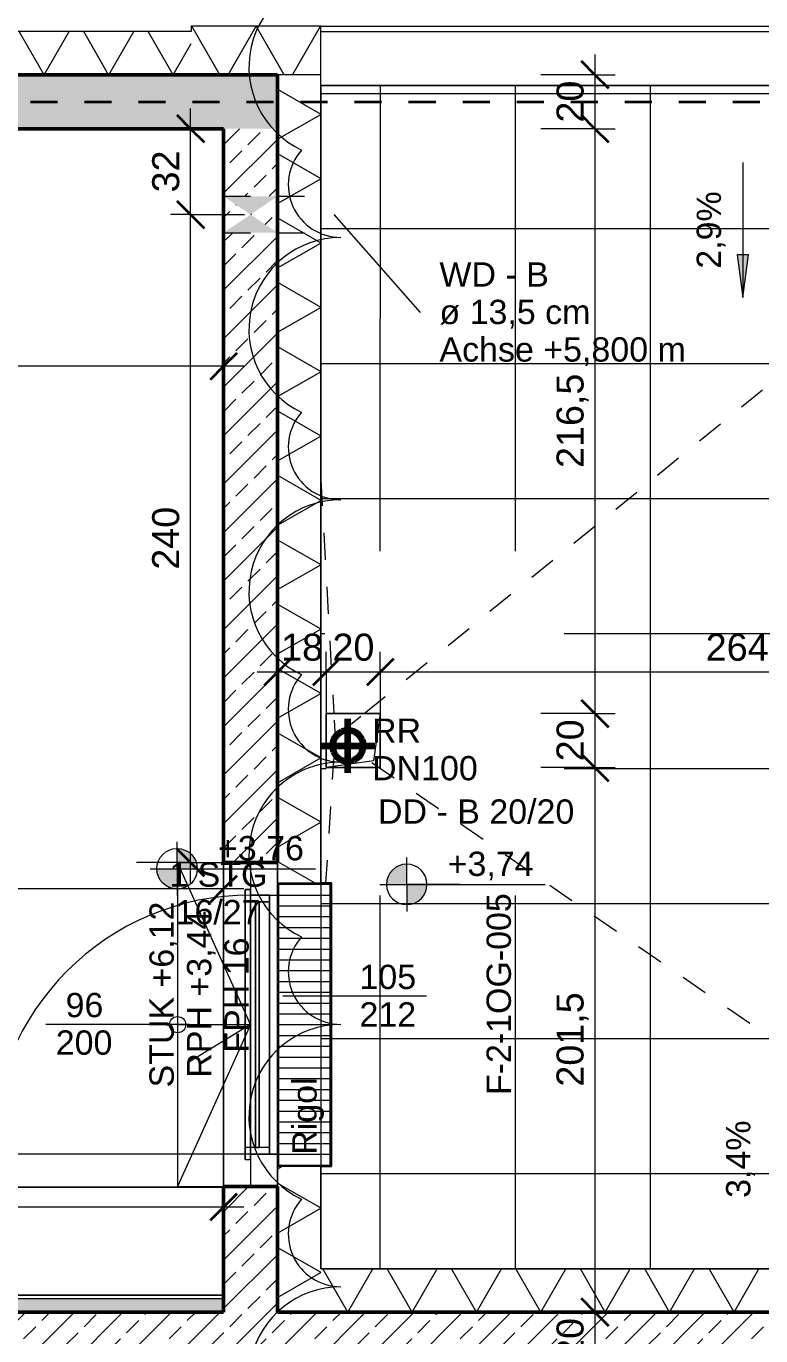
# Model space of a CAD drawing. Header units: metres. Extents: x -67.4 to -27.2, y 43.9 to 89.6.
# Drawn here: x -41.658 to -38.939, y 78.409 to 83.259 of the extents above; entities that cross this region are included whole.
import ezdxf

# ---------------------------------------------------------------- set-up
doc = ezdxf.new("R2010")
doc.units = ezdxf.units.M
for name, pattern in [('Strich Punkt Mittel', [0.015875, 0.00635, -0.004763, 0, -0.004763]), ('Verdeckt', [0.003, 0.002, -0.001]), ('Verdeckt Unten', [0.005, 0.003, -0.002])]:
    doc.linetypes.add(name, pattern=pattern)
for name, color, linetype, lineweight in [('A-DETL-GENF_', 92, 'Continuous', 13), ('A-DETL-MBND', 5, 'Continuous', 5), ('A-GLAZ-IDEN_', 152, 'Continuous', 9), ('A_2D', 7, 'Continuous', 13), ('A_Bemassung-50_', 4, 'Continuous', 9), ('A_Bemassung_', 4, 'Continuous', 9), ('A_Beschriftung_', 7, 'Continuous', 9), ('A_Decken', 8, 'Continuous', 13), ('A_Durchbruch', 7, 'Verdeckt', 5), ('A_Moebel', 6, 'Continuous', 13), ('A_Raeume_', 7, 'Continuous', 5), ('A_Raster_', 1, 'Continuous', 9), ('A_Waende', 7, 'Continuous', 13), ('G-ANNO-DIMS_', 111, 'Continuous', 9), ('G-ANNO-REVC_', 71, 'Continuous', 9), ('M-EQPM', 50, 'Continuous', 5), ('M-EQPM-IDEN_', 50, 'Continuous', 9), ('P-PIPE', 3, 'Continuous', 5), ('P-PIPE-CNTR', 3, 'Continuous', 5), ('P-PIPE-IDEN_', 2, 'Continuous', 9), ('S-STRS', 31, 'Continuous', 13), ('S-STRS-ANNO_', 31, 'Continuous', 5), ('S-STRS-IDEN_', 31, 'Continuous', 9)]:
    doc.layers.add(name, color=color, linetype=linetype, lineweight=lineweight)
doc.styles.add('Arial_2', font='arial.ttf', dxfattribs={"height": 0.09})
doc.styles.add('Arial_5', font='arial.ttf', dxfattribs={"height": 0.1})
doc.dimstyles.new('WGA-Bemaßung_4', dxfattribs={"dimscale": 0.3048, "dimtxt": 0.102026, "dimasz": 0.328084, "dimexe": 0.246063, "dimexo": 0.0625, "dimgap": 0.04101, "dimtad": 1, "dimdec": 1, "dimlfac": 100, "dimrnd": 0.5, "dimdsep": 46, "dimtxsty": 'Arial_5', "dimblk1": 'OBLIQUE', "dimblk2": 'OBLIQUE', "dimsah": 1, "dimcen": 0.09, "dimdle": 0.246063, "dimazin": 2, "dimtfac": 1, "dimtdec": 4, "dimtix": 1, "dimtmove": 0, "dimatfit": 3, "dimfxl": 0.656168, "dimfxlon": 1, "dimtvp": 1, "dimtolj": 1, "dimtzin": 0, "dimarcsym": 2})
doc.dimstyles.new('WGA-Bemaßung_5', dxfattribs={"dimscale": 0.3048, "dimtxt": 0.102026, "dimasz": 0.328084, "dimexe": 0.246063, "dimexo": 0.0625, "dimgap": 0.04101, "dimtad": 1, "dimdec": 1, "dimlfac": 100, "dimrnd": 0.5, "dimdsep": 46, "dimtxsty": 'Arial_5', "dimblk1": 'OBLIQUE', "dimblk2": 'OBLIQUE', "dimsah": 1, "dimcen": 0.09, "dimdle": 0.246063, "dimazin": 2, "dimtfac": 1, "dimtdec": 4, "dimtix": 1, "dimtmove": 0, "dimatfit": 3, "dimfxl": 0.656168, "dimfxlon": 1, "dimtvp": 1, "dimtolj": 1, "dimtzin": 0, "dimarcsym": 2})
pattern_1 = [(45, (0, 0), (-0.08980256, 0.08980256), []), (45, (0.0898, 0), (-0.08980256, 0.08980256), [0.0635, -0.03175])]

# ---------------------------------------------------------------- blocks, each defined once
blk = doc.blocks.new('HLS_Rigol - 20x8cm-9179597-263_PP_01OG_BT2')
at = {"layer": 'M-EQPM'}
h = blk.add_hatch(dxfattribs=at)
h.set_pattern_fill('FP_108', color=256, style=0, pattern_type=2)
h.set_pattern_definition([(270, (0, 0.6096), (0.04, 0), [])])
h.paths.add_polyline_path([(0, -0.095), (1.05, -0.095), (1.05, 0.095), (0, 0.095), (0, -0.06)])
for p, q in [((0, 0.1), (1.05, 0.1)), ((0, 0.1), (1.05, 0.1)), ((0, 0.097), (1.05, 0.097)), ((0, 0.095), (1.05, 0.095)), ((0, -0.095), (0, -0.06)), ((0, -0.095), (1.05, -0.095)), ((0, -0.097), (0, -0.095)), ((0, -0.095), (0, -0.1)), ((0, -0.1), (0, -0.097)), ((0, -0.097), (1.05, -0.097)), ((1.05, -0.06), (1.05, -0.095)), ((1.05, -0.1), (1.05, -0.095)), ((1.05, -0.095), (1.05, -0.097)), ((1.05, -0.097), (1.05, -0.1)), ((0, -0.1), (1.05, -0.1)), ((0, -0.1), (1.05, -0.1)), ((0, -0.1), (1.05, -0.1))]:
    blk.add_line(p, q, dxfattribs=at)
blk = doc.blocks.new('Allg_Nachströmöffnung1 - DN 135-V92-263_PP_01OG_BT2')
at = {"layer": 'A-DETL-GENF_', "linetype": 'Verdeckt', "lineweight": 5}
for points in [[(0.0575, -0.0999), (0.0575, -0.0999), (0.125, 0), (0.0575, 0.1), (0.0575, 0.0717)], [(0.125, 0), (0.1925, -0.0999), (0.1925, 0.1), (0.1794, 0.0806)]]:
    blk.add_hatch(color=256, dxfattribs=at).paths.add_polyline_path(points)
at = {"layer": 'A_Durchbruch'}
for p, q in [((0.0575, 0.1), (0.0575, -0.26)), ((0.1925, 0.1), (0.1925, -0.26))]:
    blk.add_line(p, q, dxfattribs=at)
blk = doc.blocks.new('Moeb_Schrank - Sideboard_40-11829646-263_PP_01OG_BT2')
at = {"layer": 'A_Moebel', "color": 8}
for p, q in [((1, 0.4), (0, 0.4)), ((0, 0.4), (0, 0)), ((0, 0), (0, 0.4)), ((0, 0.4), (1, 0.4)), ((1, 0.4), (1, 0)), ((1, 0), (0, 0))]:
    blk.add_line(p, q, dxfattribs=at)
blk = doc.blocks.new('Symbol_Schatten - Bodendurchbruch_Schatten-8269585-263_PP_01OG_BT2')
at = {"layer": 'A-DETL-MBND'}
for p, q in [((0.1, -0.1), (0.1, 0.1)), ((0.1, 0.1), (0.1, -0.1)), ((-0.1, -0.1), (0.1, -0.1)), ((0.1, -0.1), (-0.1, -0.1))]:
    blk.add_line(p, q, dxfattribs=at)
blk = doc.blocks.new('Symbol_Schatten - Bodendurchbruch_Schatten-V115-263_PP_01OG_BT2')
at = {"layer": 'A-DETL-MBND'}
for p, q in [((0.1, 0.1), (-0.1, 0.1)), ((-0.1, 0.1), (-0.1, -0.1)), ((-0.1, -0.1), (-0.1, 0.1)), ((-0.1, 0.1), (0.1, 0.1)), ((0.1, -0.1), (0.1, 0.1)), ((0.1, 0.1), (0.1, -0.1)), ((-0.1, -0.1), (0.1, -0.1)), ((0.1, -0.1), (-0.1, -0.1))]:
    blk.add_line(p, q, dxfattribs=at)
blk = doc.blocks.new('Symbol_Schatten_Verdeckt_unten - Bodendurchbruch_Schatten_Verdeckt_unten-8269587-263_PP_01OG_BT2')
at = {"layer": 'A-DETL-MBND'}
for p, q in [((-0.1, -0.1), (-0.1, 0.1)), ((-0.1, 0.1), (0.1, 0.1)), ((-0.075, 0.075), (0.1, 0.1)), ((-0.1, -0.1), (-0.075, 0.075))]:
    blk.add_line(p, q, dxfattribs=at)
blk = doc.blocks.new('Fens_Tuer_1tlg - DK_SL_1200x2680_Terrasentür-Stufe NEU BT1-11829917-263_PP_01OG_BT2')
at = {"layer": 'A_2D', "lineweight": 5}
for p, q in [((-0.525, 0.26), (0.525, 0.26)), ((-0.6, 0.1), (0.6, 0.1)), ((0.6, 0.1), (-0.6, 0.1)), ((-0.6, 0.1), (-0.6, -0.1)), ((-0.6, -0.1), (-0.6, 0.1)), ((-0.48, 0.1), (-0.6, 0.1)), ((-0.6, 0.1), (-0.6, 0)), ((0.6, 0.1), (-0.6, 0.1)), ((-0.6, 0), (-0.6, 0.1)), ((-0.48, 0), (-0.48, 0.1)), ((-0.48, 0.1), (0.48, 0.1)), ((-0.48, 0), (-0.48, 0.1)), ((0.6, 0.1), (0.48, 0.1)), ((0.48, 0.1), (0.48, 0)), ((0.48, 0), (0.48, 0.1)), ((0.6, -0.1), (0.6, 0.1)), ((0.6, 0.1), (0.6, -0.1)), ((0.6, 0), (0.6, 0.1)), ((0.6, 0), (0.6, 0.1)), ((-0.455, 0.07), (-0.48, 0.07)), ((-0.48, 0.07), (-0.48, 0)), ((-0.48, 0.07), (0.48, 0.07)), ((-0.48, 0), (-0.48, 0.07)), ((-0.455, -0.02), (-0.455, 0.07)), ((0.455, 0.07), (-0.455, 0.07)), ((-0.455, 0.07), (-0.455, -0.02)), ((0.455, 0.07), (0.455, -0.02)), ((0.48, 0.07), (0.455, 0.07)), ((0.455, 0.07), (0.455, -0.02)), ((0.48, 0), (0.48, 0.07)), ((0.48, 0), (0.48, 0.07)), ((0.455, 0.032), (-0.455, 0.032)), ((-0.455, 0.032), (-0.455, 0.018)), ((-0.455, 0.018), (-0.455, 0.032)), ((-0.455, 0.032), (0.455, 0.032)), ((-0.455, 0.018), (0.455, 0.018)), ((0.455, 0.018), (-0.455, 0.018)), ((0.455, 0.018), (0.455, 0.032)), ((0.455, 0.032), (0.455, 0.018)), ((-0.6, 0), (-0.48, 0)), ((-0.6, 0), (0.6, 0)), ((-0.48, 0), (-0.5, 0)), ((-0.5, 0), (-0.5, -0.02)), ((-0.5, -0.02), (-0.5, 0)), ((-0.5, 0), (0.5, 0)), ((-0.5, -0.02), (-0.455, -0.02)), ((0.5, -0.02), (-0.5, -0.02)), ((0.48, 0), (-0.48, 0)), ((0.48, 0), (-0.48, 0)), ((-0.455, -0.02), (0.455, -0.02)), ((0.455, -0.02), (0.5, -0.02)), ((0.48, 0), (0.48, -0.96)), ((0.5, 0), (0.48, 0)), ((0.48, 0), (0.6, 0)), ((0.5, -0.02), (0.5, 0)), ((0.5, -0.02), (0.5, 0)), ((-0.6, -0.1), (0.6, -0.1)), ((-0.6, -0.1), (0.6, -0.1)), ((-0.6, -0.1), (0.6, -0.1))]:
    blk.add_line(p, q, dxfattribs=at)
blk.add_arc((0.48, 0), 0.96, 180, 270, dxfattribs=at)
blk = doc.blocks.new('Höhenkoten - 018-55641-263_PP_01OG_BT2')
at = {"layer": 'G-ANNO-DIMS_'}
h = blk.add_hatch(color=256, dxfattribs=at)
edge = h.paths.add_edge_path()
edge.add_line((0, 0), (0, 0.0015))
edge.add_arc((0, 0), 0.0015, 0, 90, ccw=False)
edge.add_line((0.0015, 0), (0, 0))
h = blk.add_hatch(color=256, dxfattribs=at)
edge = h.paths.add_edge_path()
edge.add_line((0, 0), (0, -0.0015))
edge.add_arc((0, 0), 0.0015, 180, 270, ccw=False)
edge.add_line((-0.0015, 0), (0, 0))
for p, q in [((0, 0), (0, 0.002)), ((-0.002, 0), (0.010242, 0)), ((0, 0), (0, -0.002))]:
    blk.add_line(p, q, dxfattribs=at)
blk.add_circle((0, 0), 0.0015, dxfattribs=at)
blk = doc.blocks.new('BS_Fens_PP - rechts-2843221-263_PP_01OG_BT2')
at = {"layer": 'A-GLAZ-IDEN_'}
blk.add_line((0, 0.000124), (0, -0.010513), dxfattribs=at)
blk = doc.blocks.new('DIMBLOCK472-263_PP_01OG_BT2')
at = {"layer": 'A_Bemassung-50_', "transparency": 16777216}
for p, q in [((-45.2281, 78.8859), (-45.2281, 78.9609)), ((-40.9281, 78.8857), (-40.9281, 78.9607)), ((-40.8531, 78.8857), (-45.2281, 78.8859)), ((-45.2281, 78.8859), (-45.2281, 78.6859)), ((-40.9281, 78.8857), (-40.9281, 78.6857))]:
    blk.add_line(p, q, dxfattribs=at)
at = {"layer": 'A_Bemassung-50_', "lineweight": 35, "transparency": 16777216}
for p, q in [((-45.2281, 78.8859), (-45.1781, 78.9359)), ((-40.9281, 78.8857), (-40.8781, 78.9357)), ((-45.2281, 78.8859), (-45.2781, 78.8359)), ((-40.9281, 78.8857), (-40.9781, 78.8357))]:
    blk.add_line(p, q, dxfattribs=at)
at = {"layer": 'A_Bemassung-50_', "color": 0, "transparency": 16777216, "insert": (-43.1934, 79.0281), "char_height": 0.1, "width": 0.276883, "attachment_point": 1, "rotation": 359.9983, "line_spacing_factor": 0.941778, "style": 'Arial_5'}
blk.add_mtext('430', dxfattribs=at)
blk = doc.blocks.new('_Oblique')
at = {"color": 0, "linetype": 'ByBlock', "lineweight": -2}
blk.add_line((-0.5, -0.5), (0.5, 0.5), dxfattribs=at)
blk = doc.blocks.new('DIMBLOCK478-263_PP_01OG_BT2')
at = {"layer": 'A_Bemassung-50_', "transparency": 16777216}
for p, q in [((-47.653, 82.0003), (-47.653, 82.0753)), ((-40.928, 82.0001), (-40.928, 82.0751)), ((-40.853, 82.0001), (-47.653, 82.0003)), ((-47.653, 82.0003), (-47.653, 81.8003)), ((-40.928, 82.0001), (-40.928, 81.8001))]:
    blk.add_line(p, q, dxfattribs=at)
at = {"layer": 'A_Bemassung-50_', "lineweight": 35, "transparency": 16777216}
for p, q in [((-47.653, 82.0003), (-47.603, 82.0503)), ((-40.928, 82.0001), (-40.878, 82.0501)), ((-47.653, 82.0003), (-47.703, 81.9503)), ((-40.928, 82.0001), (-40.978, 81.9501))]:
    blk.add_line(p, q, dxfattribs=at)
at = {"layer": 'A_Bemassung-50_', "color": 0, "transparency": 16777216, "insert": (-44.4639, 82.1426), "char_height": 0.1, "width": 0.416266, "attachment_point": 1, "rotation": 359.9983, "line_spacing_factor": 0.941778, "style": 'Arial_5'}
blk.add_mtext('672,5', dxfattribs=at)
blk = doc.blocks.new('DIMBLOCK526-263_PP_01OG_BT2')
at = {"layer": 'A_Bemassung-50_', "transparency": 16777216}
for p, q in [((-47.553, 80.0644), (-47.553, 80.1394)), ((-40.928, 80.0642), (-40.928, 80.1392)), ((-40.853, 80.0642), (-47.553, 80.0644)), ((-47.553, 80.0644), (-47.553, 79.8644)), ((-40.928, 80.0642), (-40.928, 79.8642))]:
    blk.add_line(p, q, dxfattribs=at)
at = {"layer": 'A_Bemassung-50_', "lineweight": 35, "transparency": 16777216}
for p, q in [((-47.553, 80.0644), (-47.503, 80.1144)), ((-40.928, 80.0642), (-40.878, 80.1142)), ((-47.553, 80.0644), (-47.603, 80.0144)), ((-40.928, 80.0642), (-40.978, 80.0142))]:
    blk.add_line(p, q, dxfattribs=at)
at = {"layer": 'A_Bemassung-50_', "color": 0, "transparency": 16777216, "insert": (-44.414, 80.2067), "char_height": 0.1, "width": 0.416266, "attachment_point": 1, "rotation": 359.9983, "line_spacing_factor": 0.941778, "style": 'Arial_5'}
blk.add_mtext('662,5', dxfattribs=at)
blk = doc.blocks.new('BS_Fens_Tuer - rechts-7645934-263_PP_01OG_BT2')
at = {"layer": 'A-GLAZ-IDEN_'}
blk.add_line((0, 0.000124), (0, -0.010513), dxfattribs=at)
blk = doc.blocks.new('DIMBLOCK680-263_PP_01OG_BT2')
at = {"layer": 'A_Bemassung-50_', "lineweight": 35, "transparency": 16777216}
for p, q in [((-41.0499, 82.562), (-41.0999, 82.612)), ((-41.0499, 82.562), (-40.9999, 82.512)), ((-41.05, 80.1614), (-41.1, 80.2114)), ((-41.05, 80.1614), (-41, 80.1114))]:
    blk.add_line(p, q, dxfattribs=at)
at = {"layer": 'A_Bemassung-50_', "transparency": 16777216}
for p, q in [((-41.0499, 82.562), (-41.1249, 82.562)), ((-41.05, 80.0864), (-41.0499, 82.562)), ((-41.0499, 82.562), (-40.8499, 82.562)), ((-41.05, 80.1614), (-41.25, 80.1614)), ((-41.05, 80.1614), (-40.975, 80.1614))]:
    blk.add_line(p, q, dxfattribs=at)
at = {"layer": 'A_Bemassung-50_', "color": 0, "transparency": 16777216, "insert": (-41.1923, 81.2463), "char_height": 0.1, "width": 0.276883, "attachment_point": 1, "rotation": 90, "line_spacing_factor": 0.941778, "style": 'Arial_5'}
blk.add_mtext('240', dxfattribs=at)
blk = doc.blocks.new('DIMBLOCK681-263_PP_01OG_BT2')
at = {"layer": 'A_Bemassung-50_', "transparency": 16777216}
for p, q in [((-41.0499, 82.562), (-41.0499, 82.9545)), ((-41.0499, 82.8795), (-41.2499, 82.8795)), ((-41.0499, 82.8795), (-40.9749, 82.8795)), ((-41.0499, 82.562), (-41.1249, 82.562)), ((-41.0499, 82.562), (-40.8499, 82.562))]:
    blk.add_line(p, q, dxfattribs=at)
at = {"layer": 'A_Bemassung-50_', "lineweight": 35, "transparency": 16777216}
for p, q in [((-41.0499, 82.8795), (-41.0999, 82.9295)), ((-41.0499, 82.8795), (-40.9999, 82.8295)), ((-41.0499, 82.562), (-41.0999, 82.612)), ((-41.0499, 82.562), (-40.9999, 82.512))]:
    blk.add_line(p, q, dxfattribs=at)
at = {"layer": 'A_Bemassung-50_', "color": 0, "transparency": 16777216, "insert": (-41.1922, 82.6438), "char_height": 0.1, "width": 0.184588, "attachment_point": 1, "rotation": 90, "line_spacing_factor": 0.941778, "style": 'Arial_5'}
blk.add_mtext('32', dxfattribs=at)
blk = doc.blocks.new('DIMBLOCK737-263_PP_01OG_BT2')
at = {"layer": 'A_Bemassung-50_', "transparency": 16777216}
for p, q in [((-39.5531, 83.1545), (-39.5531, 82.8795)), ((-39.5531, 83.0795), (-39.7531, 83.0795)), ((-39.5531, 83.0795), (-39.4781, 83.0795)), ((-39.5531, 82.8795), (-39.7531, 82.8795)), ((-39.5531, 82.8795), (-39.4781, 82.8795))]:
    blk.add_line(p, q, dxfattribs=at)
at = {"layer": 'A_Bemassung-50_', "lineweight": 35, "transparency": 16777216}
for p, q in [((-39.5531, 83.0795), (-39.6031, 83.1295)), ((-39.5531, 83.0795), (-39.5031, 83.0295)), ((-39.5531, 82.8795), (-39.6031, 82.9295)), ((-39.5531, 82.8795), (-39.5031, 82.8295))]:
    blk.add_line(p, q, dxfattribs=at)
at = {"layer": 'A_Bemassung-50_', "color": 0, "transparency": 16777216, "insert": (-39.6954, 82.9025), "char_height": 0.1, "width": 0.184588, "attachment_point": 1, "rotation": 90, "line_spacing_factor": 0.941778, "style": 'Arial_5'}
blk.add_mtext('20', dxfattribs=at)
blk = doc.blocks.new('DIMBLOCK738-263_PP_01OG_BT2')
at = {"layer": 'A_Bemassung-50_', "lineweight": 35, "transparency": 16777216}
for p, q in [((-39.5531, 82.8795), (-39.6031, 82.9295)), ((-39.5531, 82.8795), (-39.5031, 82.8295)), ((-39.5531, 80.7137), (-39.6031, 80.7637)), ((-39.5531, 80.7137), (-39.5031, 80.6637))]:
    blk.add_line(p, q, dxfattribs=at)
at = {"layer": 'A_Bemassung-50_', "transparency": 16777216}
for p, q in [((-39.5531, 82.8795), (-39.7531, 82.8795)), ((-39.5531, 82.8795), (-39.5531, 80.7137)), ((-39.5531, 82.8795), (-39.4781, 82.8795)), ((-39.5531, 80.7137), (-39.7531, 80.7137)), ((-39.5531, 80.7137), (-39.4781, 80.7137))]:
    blk.add_line(p, q, dxfattribs=at)
at = {"layer": 'A_Bemassung-50_', "color": 0, "transparency": 16777216, "insert": (-39.6954, 81.6231), "char_height": 0.1, "width": 0.416266, "attachment_point": 1, "rotation": 90, "line_spacing_factor": 0.941778, "style": 'Arial_5'}
blk.add_mtext('216,5', dxfattribs=at)
blk = doc.blocks.new('DIMBLOCK739-263_PP_01OG_BT2')
at = {"layer": 'A_Bemassung-50_', "lineweight": 35, "transparency": 16777216}
for p, q in [((-39.5531, 80.7137), (-39.6031, 80.7637)), ((-39.5531, 80.7137), (-39.5031, 80.6637)), ((-39.5531, 80.5137), (-39.6031, 80.5637)), ((-39.5531, 80.5137), (-39.5031, 80.4637))]:
    blk.add_line(p, q, dxfattribs=at)
at = {"layer": 'A_Bemassung-50_', "transparency": 16777216}
for p, q in [((-39.5531, 80.7137), (-39.7531, 80.7137)), ((-39.5531, 80.7137), (-39.5531, 80.5137)), ((-39.5531, 80.7137), (-39.4781, 80.7137)), ((-39.5531, 80.5137), (-39.7531, 80.5137)), ((-39.5531, 80.5137), (-39.4781, 80.5137))]:
    blk.add_line(p, q, dxfattribs=at)
at = {"layer": 'A_Bemassung-50_', "color": 0, "transparency": 16777216, "insert": (-39.6955, 80.5367), "char_height": 0.1, "width": 0.184588, "attachment_point": 1, "rotation": 90, "line_spacing_factor": 0.941778, "style": 'Arial_5'}
blk.add_mtext('20', dxfattribs=at)
blk = doc.blocks.new('DIMBLOCK740-263_PP_01OG_BT2')
at = {"layer": 'A_Bemassung-50_', "lineweight": 35, "transparency": 16777216}
for p, q in [((-39.5531, 80.5137), (-39.6031, 80.5637)), ((-39.5531, 80.5137), (-39.5031, 80.4637)), ((-39.5532, 78.4964), (-39.6032, 78.5464)), ((-39.5532, 78.4964), (-39.5032, 78.4463))]:
    blk.add_line(p, q, dxfattribs=at)
at = {"layer": 'A_Bemassung-50_', "transparency": 16777216}
for p, q in [((-39.5531, 80.5137), (-39.7531, 80.5137)), ((-39.5531, 80.5137), (-39.5532, 78.4964)), ((-39.5531, 80.5137), (-39.4781, 80.5137)), ((-39.5532, 78.4964), (-39.6282, 78.4964)), ((-39.5532, 78.4964), (-39.3532, 78.4963))]:
    blk.add_line(p, q, dxfattribs=at)
at = {"layer": 'A_Bemassung-50_', "color": 0, "transparency": 16777216, "insert": (-39.6955, 79.3316), "char_height": 0.1, "width": 0.416266, "attachment_point": 1, "rotation": 90, "line_spacing_factor": 0.941778, "style": 'Arial_5'}
blk.add_mtext('201,5', dxfattribs=at)
blk = doc.blocks.new('DIMBLOCK741-263_PP_01OG_BT2')
at = {"layer": 'A_Bemassung-50_', "lineweight": 35, "transparency": 16777216}
for p, q in [((-39.5532, 78.4964), (-39.6032, 78.5464)), ((-39.5532, 78.4964), (-39.5032, 78.4463)), ((-39.5532, 78.2964), (-39.6032, 78.3464)), ((-39.5532, 78.2964), (-39.5032, 78.2463))]:
    blk.add_line(p, q, dxfattribs=at)
at = {"layer": 'A_Bemassung-50_', "transparency": 16777216}
for p, q in [((-39.5532, 78.4964), (-39.6282, 78.4964)), ((-39.5532, 78.4964), (-39.5532, 78.2214)), ((-39.5532, 78.4964), (-39.3532, 78.4963)), ((-39.5532, 78.2964), (-39.6282, 78.2964)), ((-39.5532, 78.2964), (-39.3532, 78.2963))]:
    blk.add_line(p, q, dxfattribs=at)
at = {"layer": 'A_Bemassung-50_', "color": 0, "transparency": 16777216, "insert": (-39.6955, 78.3194), "char_height": 0.1, "width": 0.184588, "attachment_point": 1, "rotation": 90, "line_spacing_factor": 0.941778, "style": 'Arial_5'}
blk.add_mtext('20', dxfattribs=at)
blk = doc.blocks.new('DIMBLOCK743-263_PP_01OG_BT2')
at = {"layer": 'A_Bemassung-50_', "transparency": 16777216}
for p, q in [((-40.348, 80.867), (-40.348, 80.942)), ((-37.708, 80.867), (-37.708, 80.942)), ((-37.708, 80.867), (-40.348, 80.867)), ((-40.348, 80.867), (-40.348, 80.667)), ((-37.708, 80.867), (-37.708, 80.667))]:
    blk.add_line(p, q, dxfattribs=at)
at = {"layer": 'A_Bemassung-50_', "lineweight": 35, "transparency": 16777216}
for p, q in [((-40.348, 80.867), (-40.298, 80.917)), ((-37.708, 80.867), (-37.658, 80.917)), ((-40.348, 80.867), (-40.398, 80.817)), ((-37.708, 80.867), (-37.758, 80.817))]:
    blk.add_line(p, q, dxfattribs=at)
at = {"layer": 'A_Bemassung-50_', "color": 0, "transparency": 16777216, "insert": (-39.1434, 81.0093), "char_height": 0.1, "width": 0.276883, "attachment_point": 1, "rotation": 359.9983, "line_spacing_factor": 0.941778, "style": 'Arial_5'}
blk.add_mtext('264', dxfattribs=at)
blk = doc.blocks.new('DIMBLOCK744-263_PP_01OG_BT2')
at = {"layer": 'A_Bemassung-50_', "transparency": 16777216}
for p, q in [((-40.548, 80.867), (-40.548, 80.942)), ((-40.348, 80.867), (-40.348, 80.942)), ((-40.348, 80.867), (-40.548, 80.867)), ((-40.548, 80.867), (-40.548, 80.667)), ((-40.348, 80.867), (-40.348, 80.667))]:
    blk.add_line(p, q, dxfattribs=at)
at = {"layer": 'A_Bemassung-50_', "lineweight": 35, "transparency": 16777216}
for p, q in [((-40.548, 80.867), (-40.498, 80.917)), ((-40.348, 80.867), (-40.298, 80.917)), ((-40.548, 80.867), (-40.598, 80.817)), ((-40.348, 80.867), (-40.398, 80.817))]:
    blk.add_line(p, q, dxfattribs=at)
at = {"layer": 'A_Bemassung-50_', "color": 0, "transparency": 16777216, "insert": (-40.5249, 81.0094), "char_height": 0.1, "width": 0.184588, "attachment_point": 1, "rotation": 359.9983, "line_spacing_factor": 0.941778, "style": 'Arial_5'}
blk.add_mtext('20', dxfattribs=at)
blk = doc.blocks.new('DIMBLOCK745-263_PP_01OG_BT2')
at = {"layer": 'A_Bemassung-50_', "transparency": 16777216}
for p, q in [((-40.728, 80.8671), (-40.728, 80.9421)), ((-40.548, 80.867), (-40.548, 80.942)), ((-40.548, 80.867), (-40.803, 80.8671)), ((-40.728, 80.8671), (-40.728, 80.6671)), ((-40.548, 80.867), (-40.548, 80.667))]:
    blk.add_line(p, q, dxfattribs=at)
at = {"layer": 'A_Bemassung-50_', "lineweight": 35, "transparency": 16777216}
for p, q in [((-40.728, 80.8671), (-40.678, 80.9171)), ((-40.548, 80.867), (-40.498, 80.917)), ((-40.728, 80.8671), (-40.778, 80.8171)), ((-40.548, 80.867), (-40.598, 80.817))]:
    blk.add_line(p, q, dxfattribs=at)
at = {"layer": 'A_Bemassung-50_', "color": 0, "transparency": 16777216, "insert": (-40.7149, 81.0094), "char_height": 0.1, "width": 0.184588, "attachment_point": 1, "rotation": 359.9983, "line_spacing_factor": 0.941778, "style": 'Arial_5'}
blk.add_mtext('18', dxfattribs=at)
blk = doc.blocks.new('Family - ___-11916824-263_PP_01OG_BT2')
at = {"layer": 'G-ANNO-REVC_'}
for centre, radius, start, end in [((-5.3819, 92.292), 0.34, 67.36, 222.1512), ((-5.5502, 91.8885), 0.1943, 115.5497, 247.36), ((-5.7559, 91.3953), 0.34, 67.36, 222.1512), ((-5.9242, 90.9918), 0.1943, 115.5497, 247.36), ((-6.1299, 90.4986), 0.34, 67.36, 222.1512), ((-6.2982, 90.0951), 0.1943, 115.5497, 247.36), ((-6.5039, 89.6019), 0.34, 67.36, 222.1512), ((-6.6722, 89.1984), 0.1943, 115.5497, 247.36), ((-6.8779, 88.7052), 0.34, 67.36, 222.1512), ((-7.0462, 88.3017), 0.1943, 115.5497, 247.36), ((-7.2519, 87.8085), 0.34, 67.36, 222.1512)]:
    blk.add_arc(centre, radius, start, end, dxfattribs=at)

msp = doc.modelspace()

# ---------------------------------------------------------------- hatches: boundary and pattern name
at = {"layer": 'A-DETL-GENF_', "lineweight": 5}
h = msp.add_hatch(dxfattribs=at)
h.set_pattern_fill('FP_171', color=252, style=0, pattern_type=2)
h.set_pattern_definition([(89.998, (-85.848, 81.011), (-0.5, 1.75e-05), []), (179.998, (-85.848, 81.011), (-1.75e-05, -0.5), [])])
h.paths.add_polyline_path([(-39.8588, 49.7116), (-37.5089, 50.7195), (-37.5089, 55.4685), (-39.8586, 55.4685), (-39.8588, 49.9276)])
h.paths.add_polyline_path([(-39.8188, 51.9106), (-39.8187, 52.6771), (-39.6387, 52.6771), (-39.6387, 52.8771), (-39.8137, 52.8521), (-39.8387, 52.6771), (-39.8387, 52.8771), (-39.8189, 52.8771), (-39.8187, 53.5852), (-39.8157, 53.5361), (-39.7277, 53.6097), (-39.7318, 53.5335), (-38.9868, 53.5335), (-38.9868, 53.1739), (-39.1244, 53.1739), (-39.1244, 52.2084), (-39.8187, 51.9106)])
h.paths.add_polyline_path([(-39.8187, 55.1535), (-39.8187, 55.1535), (-39.8187, 55.3877)])
h.paths.add_polyline_path([(-35.4186, 59.5384), (-35.4186, 59.5384), (-35.644, 59.5384)])
h.paths.add_polyline_path([(-37.2796, 59.6652), (-37.2647, 59.6652), (-37.2503, 59.6691), (-37.2374, 59.6766), (-37.2268, 59.6872), (-37.2194, 59.7001), (-37.2156, 59.7146), (-37.2156, 59.7295), (-37.2195, 59.7439), (-37.227, 59.7568), (-37.2376, 59.7673), (-37.2505, 59.7747), (-37.265, 59.7786), (-37.2799, 59.7785), (-37.2943, 59.7746), (-37.3086, 59.7657), (-37.3177, 59.7566), (-37.3251, 59.7436), (-37.329, 59.7292), (-37.3286, 59.7133), (-37.325, 59.6999), (-37.3175, 59.687), (-37.307, 59.6765), (-37.294, 59.669)])
h.paths.add_polyline_path([(-37.3086, 60.5211), (-37.3086, 62.1411), (-37.3486, 62.1411), (-37.3486, 60.5211), (-37.3116, 60.5211)])
h.paths.add_polyline_path([(-52.7485, 64.3116), (-52.7483, 71.7218), (-54.3483, 71.7219), (-54.3485, 64.3116), (-52.7684, 64.3116)])
h.paths.add_polyline_path([(-35.4184, 66.3384), (-35.4184, 66.3384), (-35.644, 66.3384)])
h.paths.add_polyline_path([(-37.2813, 66.4329), (-37.2664, 66.433), (-37.252, 66.4368), (-37.2381, 66.4453), (-37.2285, 66.4549), (-37.2211, 66.4679), (-37.2173, 66.4823), (-37.2176, 66.4982), (-37.2212, 66.5116), (-37.2287, 66.5245), (-37.2393, 66.535), (-37.2522, 66.5424), (-37.2666, 66.5463), (-37.2816, 66.5462), (-37.296, 66.5423), (-37.3089, 66.5348), (-37.3194, 66.5243), (-37.3268, 66.5113), (-37.3306, 66.4969), (-37.3306, 66.482), (-37.3267, 66.4676), (-37.3192, 66.4547), (-37.3084, 66.444), (-37.2957, 66.4367), (-37.2867, 66.4344)])
h.paths.add_polyline_path([(-52.7484, 66.6449), (-52.7503, 66.6744), (-53.2979, 66.6744), (-53.2506, 66.8083), (-53.3468, 66.8083), (-53.2979, 66.9628), (-53.2978, 67.9718), (-52.7503, 67.9718), (-52.7503, 67.4575), (-52.7484, 67.4575), (-52.7484, 66.8083)])
h.paths.add_polyline_path([(-37.3084, 67.4037), (-37.3084, 69.0237), (-37.3484, 69.0237), (-37.3483, 67.4037), (-37.3114, 67.4037)])
h.paths.add_polyline_path([(-52.7503, 68.0518), (-52.7684, 68.0519), (-52.7684, 68.2027), (-52.9434, 68.1777), (-52.9614, 68.0518), (-53.2978, 68.0519), (-53.2978, 69.3198), (-52.7502, 69.3198), (-52.7503, 68.0519)])
h.paths.add_polyline_path([(-35.4182, 72.6384), (-35.4182, 72.6384), (-35.644, 72.6384)])
h.paths.add_polyline_path([(-37.2797, 73.3336), (-37.2647, 73.3336), (-37.2503, 73.3375), (-37.2374, 73.345), (-37.2269, 73.3556), (-37.2195, 73.3685), (-37.2157, 73.383), (-37.2157, 73.3979), (-37.2196, 73.4123), (-37.2271, 73.4252), (-37.2377, 73.4357), (-37.2506, 73.4431), (-37.265, 73.447), (-37.2799, 73.4469), (-37.2943, 73.443), (-37.3082, 73.4346), (-37.3178, 73.425), (-37.3252, 73.412), (-37.329, 73.3976), (-37.329, 73.3827), (-37.3251, 73.3683), (-37.3176, 73.3554), (-37.307, 73.3449), (-37.2941, 73.3374)])
h.paths.add_polyline_path([(-37.3082, 73.6624), (-37.3082, 74.7124), (-37.3482, 74.7124), (-37.3481, 73.6624), (-37.3112, 73.6624)])
h.paths.add_polyline_path([(-37.3082, 75.4874), (-37.3082, 75.4874), (-37.3082, 76.5374), (-37.3481, 76.5374), (-37.3481, 75.4874), (-37.3111, 75.4874)])
h.paths.add_polyline_path([(-37.3273, 76.6372), (-37.3273, 76.6384), (-37.3473, 76.6384), (-37.3473, 76.6372), (-37.3279, 76.6372)])
h.paths.add_polyline_path([(-35.4181, 76.638), (-35.4183, 76.6384), (-35.4183, 76.638)])
h.paths.add_polyline_path([(-37.5481, 78.6563), (-37.5481, 83.0394), (-40.5679, 83.0394), (-40.5681, 78.6564), (-37.6336, 78.6563)])
h.paths.add_polyline_path([(-39.8047, 80.0399), (-40.528, 80.0399), (-40.528, 80.0864), (-40.5503, 80.0864), (-40.548, 80.1217), (-40.548, 80.6482), (-40.5533, 80.6519), (-40.5531, 81.3156), (-39.6672, 81.3156), (-39.6672, 80.0399)])
h.paths.add_polyline_path([(-40.548, 80.5137), (-40.348, 80.5137), (-40.348, 80.7137), (-40.523, 80.6887), (-40.5473, 80.5188)])
at = {"layer": 'A_Waende', "lineweight": 5}
h = msp.add_hatch(dxfattribs=at)
h.set_pattern_fill('FP_9', color=250, angle=-157.36, style=0, pattern_type=2)
h.set_pattern_definition([(359.998, (-42.0682, 83.07922), (7e-06, 0.20637), []), (59.998, (-42.0682, 83.07922), (-0.178727, 0.103196), []), (119.998, (-42.0682, 83.07922), (-0.178725, -0.10318), [])])
h.paths.add_polyline_path([(-41.0479, 83.0795), (-41.0479, 83.2395), (-43.0879, 83.2396), (-43.0879, 83.0796), (-42.3295, 83.0795)])
h = msp.add_hatch(dxfattribs=at)
h.set_pattern_fill('FP_147', color=250, angle=202.64, style=0, pattern_type=2)
h.set_pattern_definition([(180, (-40.80742, 83.25943), (-7e-06, -0.20638), []), (240, (-40.80742, 83.25943), (0.17873, -0.1032), []), (300, (-40.80742, 83.25943), (0.17873, 0.10318), [])])
h.paths.add_polyline_path([(-40.5679, 83.0795), (-40.5679, 83.0956), (-40.5679, 83.2595), (-41.0479, 83.2595), (-41.0479, 83.0795), (-40.5679, 83.0795)])
h = msp.add_hatch(dxfattribs=at)
h.set_pattern_fill('FP_4', color=250, style=0, pattern_type=2)
h.set_pattern_definition(pattern_1)
h.paths.add_polyline_path([(-40.7279, 82.8795), (-40.7279, 82.8795), (-40.7279, 83.0795), (-43.0129, 83.0795), (-43.0129, 82.8796), (-40.728, 82.8795)])
h.paths.add_polyline_path([(-44.2129, 82.8796), (-44.2129, 83.0796), (-45.7354, 83.0795), (-45.7354, 82.8796), (-44.4187, 82.8796)])
h.paths.add_polyline_path([(-46.9354, 82.8797), (-46.9354, 83.0797), (-48.4579, 83.0795), (-48.4579, 82.8797), (-46.9529, 82.8797)])
h.paths.add_polyline_path([(-49.6579, 82.8798), (-49.6579, 83.0798), (-51.8329, 83.0795), (-51.8329, 82.8798), (-50.0281, 82.8798)])
h.paths.add_polyline_path([(-53.0329, 82.8799), (-53.0329, 83.0799), (-53.9879, 83.0795), (-53.9879, 82.8799), (-53.639, 82.8799)])
h = msp.add_hatch(dxfattribs=at)
h.set_pattern_fill('FP_11', color=250, angle=202.64, style=0, pattern_type=2)
h.set_pattern_definition([(89.998, (-40.5677, 80.78829), (-0.20638, 7e-06), []), (149.998, (-40.5677, 80.78829), (-0.103196, -0.178727), []), (209.998, (-40.5677, 80.78829), (0.103184, -0.178734), [])])
h.paths.add_polyline_path([(-40.5681, 78.4964), (-40.5681, 79.0364), (-40.7281, 79.0364), (-40.7281, 78.4964), (-40.6481, 78.4964)])
h.paths.add_polyline_path([(-40.6183, 79.0364), (-40.6183, 79.0364), (-40.5681, 79.0364)])
h.paths.add_polyline_path([(-40.568, 80.0864), (-40.5679, 83.0795), (-40.7279, 83.0795), (-40.7279, 80.0864), (-40.5681, 80.0864)])
h = msp.add_hatch(dxfattribs=at)
h.set_pattern_fill('FP_4', color=250, style=0, pattern_type=2)
h.set_pattern_definition(pattern_1)
h.paths.add_polyline_path([(-40.7281, 78.4964), (-40.7281, 78.9614), (-40.9281, 78.9614), (-40.928, 78.4964), (-40.828, 78.4964)])
h.paths.add_polyline_path([(-40.728, 82.4945), (-40.9279, 82.4945), (-40.828, 82.562), (-40.728, 82.4945)])
h.paths.add_polyline_path([(-40.7279, 82.6295), (-40.728, 82.8795), (-40.9279, 82.8795), (-40.9279, 82.6295), (-40.728, 82.6295)])
h.paths.add_polyline_path([(-40.728, 80.1614), (-40.728, 82.6294), (-40.828, 82.562), (-40.9279, 82.6295), (-40.928, 80.1614), (-40.8311, 80.1614)])
h = msp.add_hatch(dxfattribs=at)
h.set_pattern_fill('FP_10', color=250, angle=-157.36, style=0, pattern_type=2)
h.set_pattern_definition([(359.998, (-39.03859, 78.49629), (7e-06, 0.20637), []), (59.998, (-39.03859, 78.49629), (-0.178727, 0.103196), []), (119.998, (-39.03859, 78.49629), (-0.178725, -0.10318), [])])
h.paths.add_polyline_path([(-37.5081, 78.4963), (-37.5081, 78.6563), (-40.5681, 78.6563), (-40.5681, 78.4964), (-37.5147, 78.4963)])
h = msp.add_hatch(dxfattribs=at)
h.set_pattern_fill('FP_73', color=250, angle=-112.36, style=0, pattern_type=2)
h.set_pattern_definition([(224.998, (-43.10967, 78.55867), (-0.1270123, -0.2539954), [0.02245, -0.15715]), (224.998, (-43.15717, 78.44845), (-0.1270123, -0.2539954), [0.02245, -0.15715]), (224.998, (-43.17336, 78.55892), (-0.1270123, -0.2539954), [0.02245, -0.15715]), (224.998, (-43.22032, 78.4474), (-0.1270123, -0.2539954), [0.02245, -0.15715]), (251.563, (-43.124675, 78.543217), (-0.1270184, -0.5079932), [0.0502, -0.35141]), (251.563, (-43.14092, 78.495835), (-0.1270184, -0.5079932), [0.0502, -0.35141]), (251.563, (-43.18837, 78.543466), (-0.1270184, -0.5079932), [0.0502, -0.35141]), (251.563, (-43.204996, 78.49516), (-0.1270184, -0.5079932), [0.0502, -0.35141]), (314.998, (-43.12486, 78.44814), (-0.1269946, 0.2540043), [0.02245, -0.15715]), (314.998, (-43.17336, 78.55892), (-0.1269946, 0.2540043), [0.02245, -0.15715]), (314.998, (-43.18893, 78.44746), (-0.1269946, 0.2540043), [0.02245, -0.15715]), (314.998, (-43.23613, 78.55879), (-0.1269946, 0.2540043), [0.02245, -0.15715]), (288.433, (-43.14092, 78.495835), (-0.12698295, 0.5080021), [0.0502, -0.35141]), (288.433, (-43.156984, 78.54353), (-0.12698295, 0.5080021), [0.0502, -0.35141]), (288.433, (-43.204996, 78.49516), (-0.12698295, 0.5080021), [0.0502, -0.35141]), (288.433, (-43.22106, 78.542856), (-0.12698295, 0.5080021), [0.0502, -0.35141])])
h.paths.add_polyline_path([(-40.9281, 78.4964), (-40.9281, 78.5464), (-45.2781, 78.5464), (-45.2781, 78.4965), (-41.4938, 78.4964)])
h = msp.add_hatch(dxfattribs=at)
h.set_pattern_fill('FP_4', color=250, style=0, pattern_type=2)
h.set_pattern_definition(pattern_1)
h.paths.add_polyline_path([(-40.9281, 78.2964), (-40.9281, 78.4964), (-45.2281, 78.4964), (-45.2281, 78.2965), (-40.9831, 78.2964)])
h = msp.add_hatch(dxfattribs=at)
h.set_pattern_fill('FP_4', color=250, style=0, pattern_type=2)
h.set_pattern_definition(pattern_1)
h.paths.add_polyline_path([(-37.7081, 78.2963), (-37.7081, 78.4963), (-40.9281, 78.4964), (-40.9281, 78.2964), (-37.8357, 78.2963)])
at = {"layer": 'G-ANNO-DIMS_'}
msp.add_hatch(color=256, dxfattribs=at).paths.add_polyline_path([(-39.0057, 82.2541), (-38.9848, 82.4128), (-39.0266, 82.4128)])

# ---------------------------------------------------------------- linework, layer by layer
at = {"layer": 'A-DETL-MBND'}
msp.add_line((-40.5679, 83.2595), (-37.3279, 83.2594), dxfattribs=at)
at = {"layer": 'A-GLAZ-IDEN_'}
msp.add_line((-40.828, 79.5614), (-41.0538, 79.4233), dxfattribs=at)
at = {"layer": 'A_2D'}
for p, q in [((-40.5679, 83.0395), (-40.5681, 78.6564)), ((-37.5479, 83.0394), (-40.5679, 83.0395)), ((-40.5681, 78.6564), (-37.5481, 78.6563))]:
    msp.add_line(p, q, dxfattribs=at)
at = {"layer": 'A_Beschriftung_'}
msp.add_line((-40.52, 82.562), (-40.2008, 82.1989), dxfattribs=at)
at = {"layer": 'A_Decken'}
for p, q in [((-40.5679, 83.0394), (-37.5479, 83.0394)), ((-40.348, 80.7137), (-40.348, 80.5137)), ((-40.348, 80.5137), (-40.548, 80.5137)), ((-40.528, 80.0864), (-40.568, 80.0864)), ((-40.528, 80.0864), (-40.528, 79.0364)), ((-40.5681, 79.0364), (-40.528, 79.0364)), ((-45.2906, 78.559), (-40.9281, 78.5589))]:
    msp.add_line(p, q, dxfattribs=at)
at = {"layer": 'A_Decken', "linetype": 'Verdeckt Unten'}
for p, q in [((-40.4073, 80.7137), (-37.5479, 83.0394)), ((-40.568, 81.5823), (-40.5202, 80.7137)), ((-40.5189, 80.6893), (-40.5154, 80.6257)), ((-40.4896, 80.6467), (-40.4199, 80.7034)), ((-40.5154, 80.6257), (-40.5155, 80.6249)), ((-40.5154, 80.6257), (-40.5146, 80.6263)), ((-40.5191, 80.5691), (-40.5503, 80.0864)), ((-37.6636, 78.6563), (-40.4215, 80.5609))]:
    msp.add_line(p, q, dxfattribs=at)
at = {"layer": 'A_Raeume_', "flags": 128}
for points in [[(-40.5681, 78.6564), (-37.5481, 78.6563), (-37.5479, 83.0394), (-40.5679, 83.0395)], [(-40.9279, 82.8795), (-47.5529, 82.8797), (-47.5531, 79.149), (-47.5531, 79.0022), (-47.5531, 77.949), (-47.0181, 77.949), (-46.8651, 77.949), (-45.2906, 77.9489), (-45.2906, 78.559), (-40.9281, 78.5589)]]:
    msp.add_lwpolyline(points, close=True, dxfattribs=at)
at = {"layer": 'A_Raster_', "linetype": 'Strich Punkt Mittel', "lineweight": 35}
msp.add_line((-56.2428, 82.98), (-31.8, 82.9792), dxfattribs=at)
at = {"layer": 'A_Waende', "color": 250, "lineweight": 5}
for p, q in [((-41.0479, 83.2395), (-43.0879, 83.2396)), ((-40.5679, 83.2595), (-41.0479, 83.2595)), ((-41.0479, 83.2595), (-41.0479, 83.2395)), ((-40.568, 80.0864), (-40.5679, 83.2595)), ((-40.5679, 83.0795), (-43.0879, 83.0796)), ((-40.728, 80.1614), (-40.728, 80.0864)), ((-40.728, 80.0864), (-40.568, 80.0864)), ((-40.5681, 79.0364), (-40.7281, 79.0364)), ((-40.7281, 79.0364), (-40.7281, 78.9614)), ((-40.5681, 78.6564), (-40.5681, 79.0364)), ((-37.3481, 78.6563), (-40.5681, 78.6564))]:
    msp.add_line(p, q, dxfattribs=at)
at = {"layer": 'A_Waende'}
for p, q in [((-40.5679, 83.2395), (-37.3479, 83.2394)), ((-37.5479, 83.0394), (-40.5679, 83.0395)), ((-40.7281, 79.0364), (-40.728, 80.0864)), ((-40.568, 80.0864), (-40.5681, 79.0364)), ((-45.2781, 78.5465), (-40.9281, 78.5464))]:
    msp.add_line(p, q, dxfattribs=at)
at = {"layer": 'A_Waende', "color": 10, "lineweight": 50}
for p, q in [((-40.7279, 83.0795), (-43.0129, 83.0796)), ((-40.7279, 83.0795), (-40.728, 80.1614)), ((-43.0129, 82.8796), (-40.9279, 82.8795)), ((-40.9279, 82.8795), (-40.928, 80.1614)), ((-40.928, 80.1614), (-40.728, 80.1614)), ((-40.7281, 78.9614), (-40.9281, 78.9614)), ((-40.9281, 78.9614), (-40.9281, 78.4964)), ((-40.7281, 78.4964), (-40.7281, 78.9614)), ((-40.9281, 78.4964), (-45.2281, 78.4965)), ((-37.5081, 78.4963), (-40.7281, 78.4964))]:
    msp.add_line(p, q, dxfattribs=at)
at = {"layer": 'G-ANNO-DIMS_'}
for p, q in [((-39.0057, 82.7541), (-39.0057, 82.2541)), ((-38.9848, 82.4128), (-39.0266, 82.4128)), ((-39.0266, 82.4128), (-39.0057, 82.2541)), ((-39.0057, 82.2541), (-38.9848, 82.4128)), ((-41.0933, 80.1387), (-41.1002, 80.1387)), ((-40.0538, 80.0809), (-40.2501, 80.0809))]:
    msp.add_line(p, q, dxfattribs=at)
at = {"layer": 'P-PIPE', "color": 150, "lineweight": 100}
for start, end in [(112.64, 202.64), (22.64, 112.64), (202.64, 292.64), (292.64, 22.64)]:
    msp.add_arc((-40.4679, 80.5939), 0.0572, start, end, dxfattribs=at)
at = {"layer": 'P-PIPE-CNTR', "color": 150, "lineweight": 100}
for p, q in [((-40.4679, 80.4939), (-40.4679, 80.6939)), ((-40.5679, 80.5939), (-40.3679, 80.5939))]:
    msp.add_line(p, q, dxfattribs=at)
at = {"layer": 'S-STRS'}
for p, q in [((-41.098, 80.1614), (-41.0981, 78.9614)), ((-41.098, 80.1614), (-41.0981, 78.9614)), ((-41.098, 80.1614), (-40.928, 80.1614)), ((-40.828, 80.1614), (-40.828, 80.0614)), ((-40.828, 80.0614), (-40.8281, 79.0614)), ((-40.8281, 79.0614), (-40.8281, 78.9614)), ((-41.0981, 78.9614), (-40.9281, 78.9614))]:
    msp.add_line(p, q, dxfattribs=at)
at = {"layer": 'S-STRS-ANNO_'}
for p, q in [((-40.848, 79.6058), (-41.098, 80.1614)), ((-40.828, 79.5614), (-40.848, 79.6058)), ((-41.098, 79.5614), (-40.848, 79.5614)), ((-40.848, 79.5614), (-40.828, 79.5614)), ((-40.828, 79.5614), (-40.848, 79.5169)), ((-40.848, 79.5169), (-41.0981, 78.9614))]:
    msp.add_line(p, q, dxfattribs=at)
msp.add_circle((-41.098, 79.5614), 0.03, dxfattribs=at)

# ---------------------------------------------------------------- block references
at = {"layer": 'A-DETL-MBND'}
for name in ['Symbol_Schatten - Bodendurchbruch_Schatten-8269585-263_PP_01OG_BT2', 'Symbol_Schatten - Bodendurchbruch_Schatten-V115-263_PP_01OG_BT2']:
    msp.add_blockref(name, (-40.448, 80.6137), dxfattribs=at)
at = {"layer": 'A-DETL-MBND', "rotation": 180}
msp.add_blockref('Symbol_Schatten_Verdeckt_unten - Bodendurchbruch_Schatten_Verdeckt_unten-8269587-263_PP_01OG_BT2', (-40.448, 80.6137), dxfattribs=at)
at = {"layer": 'A-GLAZ-IDEN_', "xscale": 49.99999999999998, "yscale": 49.99999999999998, "zscale": 49.99999999999998}
for name, p, rotation in [('BS_Fens_PP - rechts-2843221-263_PP_01OG_BT2', (-40.7025, 79.6675), 89.998275878455), ('BS_Fens_Tuer - rechts-7645934-263_PP_01OG_BT2', (-41.06, 79.5614), 269.9982758784551)]:
    msp.add_blockref(name, p, dxfattribs=dict(at, rotation=rotation))
at = {"layer": 'A_2D', "lineweight": 5, "rotation": 269.9982758784551}
msp.add_blockref('Fens_Tuer_1tlg - DK_SL_1200x2680_Terrasentür-Stufe NEU BT1-11829917-263_PP_01OG_BT2', (-40.828, 79.5614), dxfattribs=at)
at = {"layer": 'A_Durchbruch', "rotation": 89.99827587845508}
msp.add_blockref('Allg_Nachströmöffnung1 - DN 135-V92-263_PP_01OG_BT2', (-40.828, 82.437), dxfattribs=at)
at = {"layer": 'A_Moebel', "color": 8, "rotation": 359.998275878371}
msp.add_blockref('Moeb_Schrank - Sideboard_40-11829646-263_PP_01OG_BT2', (-41.9281, 78.5589), dxfattribs=at)
at = {"layer": 'G-ANNO-DIMS_', "xscale": 49.99999999999998, "yscale": 49.99999999999998, "zscale": 49.99999999999998}
msp.add_blockref('Höhenkoten - 018-55641-263_PP_01OG_BT2', (-41.1002, 80.1387), dxfattribs=at)
at = {"layer": 'G-ANNO-DIMS_', "extrusion": (0, 0, -1), "xscale": 49.99999999999998, "yscale": 49.99999999999998, "zscale": 49.99999999999998, "rotation": 180}
msp.add_blockref('Höhenkoten - 018-55641-263_PP_01OG_BT2', (40.2501, 80.0809), dxfattribs=at)
at = {"layer": 'G-ANNO-REVC_', "rotation": 22.64000000000043}
msp.add_blockref('Family - ___-11916824-263_PP_01OG_BT2', (0, 0), dxfattribs=at)
at = {"layer": 'M-EQPM', "rotation": 89.99827587846478}
msp.add_blockref('HLS_Rigol - 20x8cm-9179597-263_PP_01OG_BT2', (-40.628, 79.0364), dxfattribs=at)

# ---------------------------------------------------------------- texts
at = {"layer": 'A-GLAZ-IDEN_', "char_height": 0.09, "attachment_point": 1, "style": 'Arial_2'}
for s, insert, width, rotation in [('F-2-1OG-005', (-39.9544, 79.3005), 0.889873, 90), ('STUK +6,12', (-41.2023, 79.3286), 0.82173, 90), ('RPH +3,44', (-41.0634, 79.365), 0.737552, 90), ('FPH 16', (-40.9245, 79.4576), 0.509072, 90), ('105', (-40.4249, 79.7831), 0.252532, 359.9983), ('96', (-41.5127, 79.6789), 0.168354, 359.9983), ('212', (-40.4249, 79.6442), 0.252532, 359.9983), ('200', (-41.5491, 79.54), 0.252532, 359.9983)]:
    msp.add_mtext(s, dxfattribs=dict(at, insert=insert, width=width, rotation=rotation))
at = {"layer": 'A_Beschriftung_', "char_height": 0.09, "attachment_point": 1, "style": 'Arial_2'}
for s, insert, width in [('WD - B', (-40.1289, 82.385), 0.489029), ('ø 13,5 cm', (-40.1289, 82.2461), 0.665401), ('Achse +5,800 m', (-40.1289, 82.1072), 1.082278), ('DD - B 20/20', (-40.3563, 80.3956), 0.861814)]:
    msp.add_mtext(s, dxfattribs=dict(at, insert=insert, width=width))
at = {"layer": 'G-ANNO-DIMS_', "char_height": 0.09, "width": 0.342666, "attachment_point": 1, "rotation": 90, "line_spacing_factor": 0.941778, "style": 'Arial_2'}
for s, insert in [('2,9%', (-39.1767, 82.3613)), ('3,4%', (-39.0679, 78.9197))]:
    msp.add_mtext(s, dxfattribs=dict(at, insert=insert))
at = {"layer": 'G-ANNO-DIMS_', "char_height": 0.09, "width": 0.380128, "attachment_point": 1, "line_spacing_factor": 0.941778, "style": 'Arial_2'}
for s, insert in [('+3,76', (-40.9486, 80.2598)), ('+3,74', (-40.0985, 80.202))]:
    msp.add_mtext(s, dxfattribs=dict(at, insert=insert))
at = {"layer": 'M-EQPM-IDEN_', "insert": (-40.6736, 79.0794), "char_height": 0.09, "width": 0.3327, "attachment_point": 1, "rotation": 90, "style": 'Arial_2'}
msp.add_mtext('Rigol', dxfattribs=at)
at = {"layer": 'P-PIPE-IDEN_', "char_height": 0.09, "attachment_point": 1, "style": 'Arial_2'}
for s, insert, width in [('RR', (-40.3783, 80.6952), 0.216456), ('DN100', (-40.3783, 80.5563), 0.468987)]:
    msp.add_mtext(s, dxfattribs=dict(at, insert=insert, width=width))
at = {"layer": 'S-STRS-IDEN_', "char_height": 0.09, "attachment_point": 1, "rotation": 359.9983, "style": 'Arial_2'}
for s, insert, width in [('1 STG', (-41.1288, 80.1621), 0.432911), ('16/27', (-41.1057, 80.0232), 0.376793)]:
    msp.add_mtext(s, dxfattribs=dict(at, insert=insert, width=width))

# ---------------------------------------------------------------- dimensions: what is measured, and where the dimension line sits
at = {"layer": 'A_Bemassung_'}
for base, p1, p2, angle, dimstyle, override, picture, middle in [((-39.5531, 82.8795), (-39.7531, 83.0795), (-39.7531, 82.8795), 89.9983, 'WGA-Bemaßung_5', {"dimpost": '<>', "dimfxl": 0.2}, 'DIMBLOCK737-263_PP_01OG_BT2', (-39.6166, 82.9795)), ((-41.0499, 82.8795), (-40.8499, 82.562), (-41.2499, 82.8795), 89.9983, 'WGA-Bemaßung_4', {"dimpost": '<>', "dimfxl": 0.510692}, 'DIMBLOCK681-263_PP_01OG_BT2', (-41.1135, 82.7208)), ((-39.5531, 80.7137), (-39.7531, 82.8795), (-39.7531, 80.7137), 89.9983, 'WGA-Bemaßung_5', {"dimpost": '<>', "dimfxl": 2.165801}, 'DIMBLOCK738-263_PP_01OG_BT2', (-39.6167, 81.7966)), ((-41.0499, 82.562), (-41.25, 80.1614), (-40.8499, 82.562), 89.9983, 'WGA-Bemaßung_4', {"dimpost": '<>', "dimfxl": 2.433701}, 'DIMBLOCK680-263_PP_01OG_BT2', (-41.1135, 81.3617)), ((-47.653, 82.0003), (-40.928, 81.8001), (-47.653, 81.8003), 359.9983, 'WGA-Bemaßung_4', {"dimpost": '<>', "dimfxl": 6.725}, 'DIMBLOCK478-263_PP_01OG_BT2', (-44.2905, 82.0638)), ((-40.728, 80.8671), (-40.548, 80.667), (-40.728, 80.6671), 359.9983, 'WGA-Bemaßung_5', {"dimpost": '<>', "dimfxl": 0.179971}, 'DIMBLOCK745-263_PP_01OG_BT2', (-40.638, 80.9306)), ((-40.548, 80.867), (-40.348, 80.667), (-40.548, 80.667), 359.9983, 'WGA-Bemaßung_5', {"dimpost": '<>', "dimfxl": 0.2}, 'DIMBLOCK744-263_PP_01OG_BT2', (-40.448, 80.9306)), ((-40.348, 80.867), (-37.708, 80.667), (-40.348, 80.667), 359.9983, 'WGA-Bemaßung_5', {"dimpost": '<>', "dimfxl": 2.640029}, 'DIMBLOCK743-263_PP_01OG_BT2', (-39.028, 80.9306)), ((-39.5531, 80.5137), (-39.7531, 80.7137), (-39.7531, 80.5137), 89.9983, 'WGA-Bemaßung_5', {"dimpost": '<>', "dimfxl": 0.2}, 'DIMBLOCK739-263_PP_01OG_BT2', (-39.6167, 80.6137)), ((-39.5532, 78.4964), (-39.7531, 80.5137), (-39.3532, 78.4963), 89.9983, 'WGA-Bemaßung_5', {"dimpost": '<>', "dimfxl": 2.056578}, 'DIMBLOCK740-263_PP_01OG_BT2', (-39.6167, 79.505)), ((-47.553, 80.0644), (-40.928, 79.8642), (-47.553, 79.8644), 359.9983, 'WGA-Bemaßung_4', {"dimpost": '<>', "dimfxl": 6.625}, 'DIMBLOCK526-263_PP_01OG_BT2', (-44.2405, 80.1279)), ((-45.2281, 78.8859), (-40.9281, 78.6857), (-45.2281, 78.6859), 359.9983, 'WGA-Bemaßung_4', {"dimpost": '<>', "dimfxl": 4.3}, 'DIMBLOCK472-263_PP_01OG_BT2', (-43.0781, 78.9494)), ((-39.5532, 78.2964), (-39.3532, 78.4963), (-39.3532, 78.2963), 89.9983, 'WGA-Bemaßung_5', {"dimpost": '<>', "dimfxl": 0.2}, 'DIMBLOCK741-263_PP_01OG_BT2', (-39.6168, 78.3964))]:
    dim = msp.add_linear_dim(base=base, p1=p1, p2=p2, angle=angle, dimstyle=dimstyle, override=override, dxfattribs=at)
    dim.commit()
    dim.dimension.update_dxf_attribs({"geometry": picture, "text_midpoint": middle})

doc.saveas('drawing.dxf')
